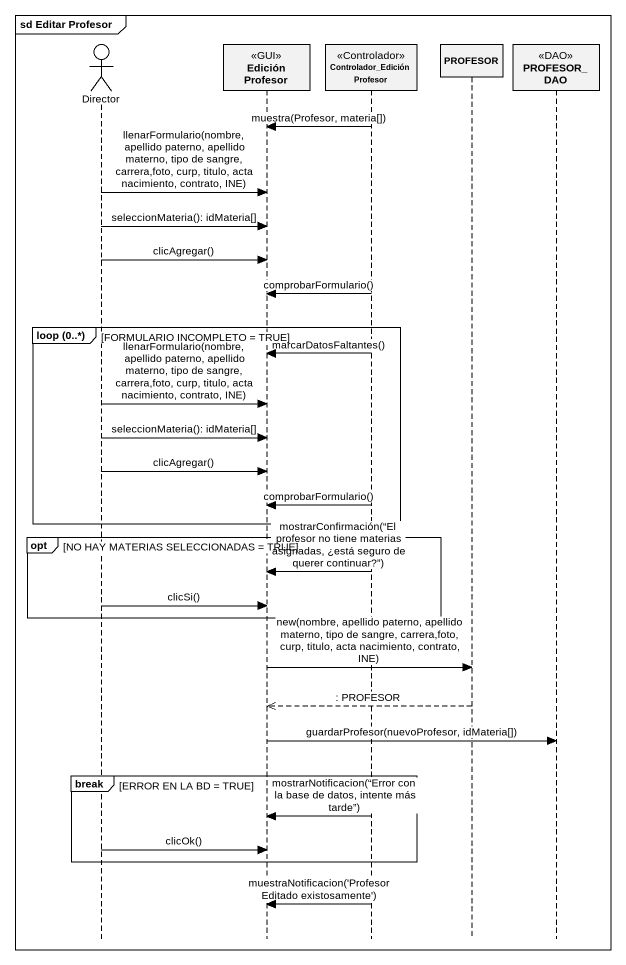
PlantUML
@startuml
mainframe sd Editar Profesor
hide footbox
actor Director
participant "Edición Profesor" as Edición_Profesor <<GUI>>
participant "Controlador_Edición Profesor" as Controlador_Edición_Profesor <<Controlador>>
participant PROFESOR
participant "PROFESOR_ DAO" as PROFESOR_DAO <<DAO>>

Controlador_Edición_Profesor -> Edición_Profesor : muestra(Profesor, materia[])
Director -> Edición_Profesor : llenarFormulario(nombre, apellido paterno, apellido materno, tipo de sangre, carrera,foto, curp, titulo, acta nacimiento, contrato, INE)
Director -> Edición_Profesor : seleccionMateria(): idMateria[]
Director -> Edición_Profesor : clicAgregar()
Controlador_Edición_Profesor -> Edición_Profesor : comprobarFormulario()
group loop (0..*) [FORMULARIO INCOMPLETO = TRUE]
  Controlador_Edición_Profesor -> Edición_Profesor : marcarDatosFaltantes()
  Director -> Edición_Profesor : llenarFormulario(nombre, apellido paterno, apellido materno, tipo de sangre, carrera,foto, curp, titulo, acta nacimiento, contrato, INE)
  Director -> Edición_Profesor : seleccionMateria(): idMateria[]
  Director -> Edición_Profesor : clicAgregar()
  Controlador_Edición_Profesor -> Edición_Profesor : comprobarFormulario()
end
opt NO HAY MATERIAS SELECCIONADAS = TRUE
  Controlador_Edición_Profesor -> Edición_Profesor : mostrarConfirmación(“El profesor no tiene materias asignadas, ¿está seguro de querer continuar?”)
  Director -> Edición_Profesor : clicSi()
end
Edición_Profesor -> PROFESOR : new(nombre, apellido paterno, apellido materno, tipo de sangre, carrera,foto, curp, titulo, acta nacimiento, contrato, INE)
PROFESOR -->> Edición_Profesor : : PROFESOR
Edición_Profesor -> PROFESOR_DAO : guardarProfesor(nuevoProfesor, idMateria[])
break ERROR EN LA BD = TRUE
  Controlador_Edición_Profesor -> Edición_Profesor : mostrarNotificacion(“Error con la base de datos, intente más tarde”)
  Director -> Edición_Profesor : clicOk()
end
Controlador_Edición_Profesor -> Edición_Profesor : muestraNotificacion('Profesor Editado existosamente')
@enduml
